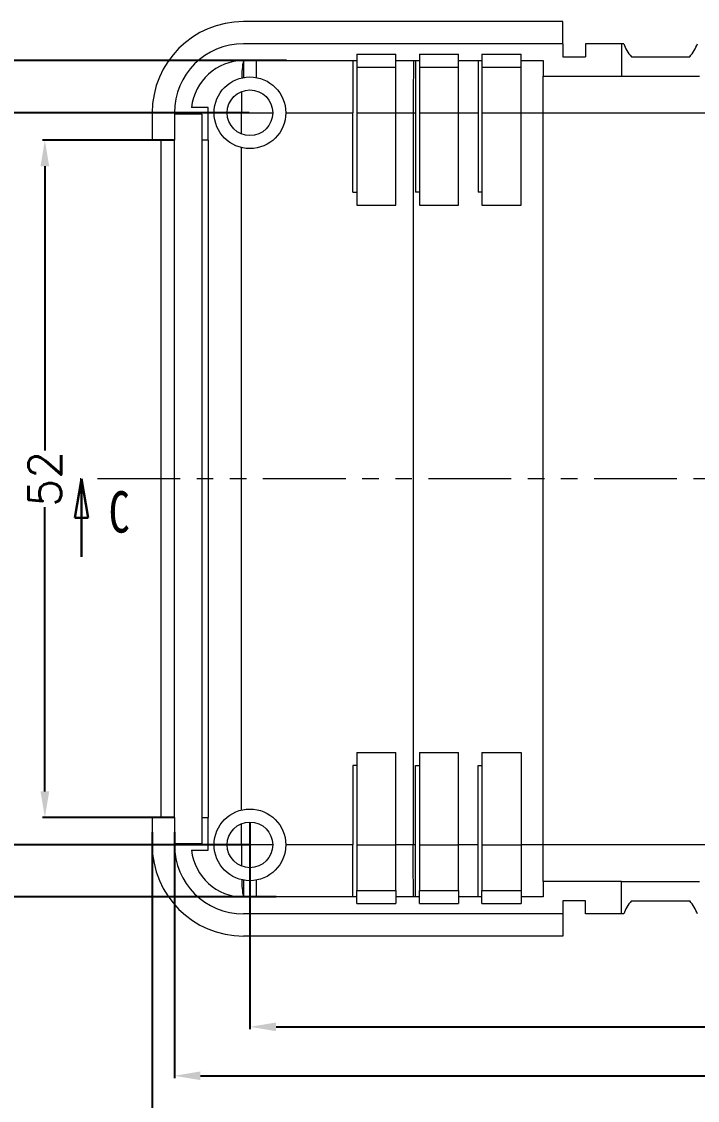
# Model space of a CAD drawing. Header units: inches. Extents: x 1958 to 3526, y 519 to 822.
# Drawn here: x 2048.8 to 2100.6, y 659.7 to 742.5 of the extents above; entities that cross this region are included whole.
import ezdxf

# ---------------------------------------------------------------- set-up
doc = ezdxf.new("R2010")
doc.units = ezdxf.units.IN
doc.linetypes.add('PHANTOM', pattern=[12.7, 6.35, -1.27, 1.27, -1.27, 1.27, -1.27])
doc.styles.add('SLDTEXTSTYLE0', font='TXT', dxfattribs={"width": 0.75})
doc.styles.get("Standard").update_dxf_attribs({"font": 'txt', "bigfont": 'gbcbig.shx'})
doc.dimstyles.new('2.5', dxfattribs={"dimtxt": 2.5, "dimasz": 2, "dimexe": 0.18, "dimexo": 0.0625, "dimgap": 0.09, "dimtad": 0, "dimzin": 12, "dimdsep": 46, "dimtxsty": 'Standard', "dimcen": 2, "dimclrd": 3, "dimclre": 3, "dimadec": 0, "dimazin": 0, "dimtfac": 1, "dimtofl": 0, "dimtmove": 0, "dimatfit": 3, "dimfxl": 1, "dimtolj": 1, "dimtzin": 0, "dimarcsym": 0})

# ---------------------------------------------------------------- blocks, each defined once
blk = doc.blocks.new('_CLOSED')
at = {"color": 0, "linetype": 'ByBlock', "lineweight": -2}
for p, q in [((-1, 0.166667), (0, 0)), ((-1, 0.166667), (-1, -0.166667)), ((0, 0), (-1, -0.166667)), ((0, 0), (-1, 0))]:
    blk.add_line(p, q, dxfattribs=at)
blk = doc.blocks.new('*D194')
at = {"color": 3, "lineweight": -2}
for p, q in [((2066.209, 735.538), (2044.97, 735.538)), ((2045.15, 733.538), (2045.15, 711.278)), ((2045.15, 681.338), (2045.15, 703.598)), ((2066.209, 679.338), (2044.97, 679.338))]:
    blk.add_line(p, q, dxfattribs=at)
at = {"color": 3}
for points in [[(2044.817, 733.538), (2045.483, 733.538), (2045.15, 735.538)], [(2044.817, 681.338), (2045.483, 681.338), (2045.15, 679.338)]]:
    blk.add_solid(points, dxfattribs=at)
at = {"layer": 'Defpoints', "color": 0}
for p in [(2045.15, 735.538), (2066.272, 735.538), (2066.272, 679.338)]:
    blk.add_point(p, dxfattribs=at)
at = {"color": 0, "insert": (2045.15, 707.438), "char_height": 2.5, "attachment_point": 5, "rotation": 90}
blk.add_mtext('\\A1;56.2', dxfattribs=at)
blk = doc.blocks.new('*D198')
at = {"color": 3, "lineweight": -2}
for p, q in [((2069.068, 739.538), (2040.015, 739.538)), ((2040.195, 737.538), (2040.195, 710.19)), ((2040.195, 677.338), (2040.195, 702.51)), ((2068.295, 675.338), (2040.015, 675.338))]:
    blk.add_line(p, q, dxfattribs=at)
at = {"color": 3}
for points in [[(2039.862, 737.538), (2040.528, 737.538), (2040.195, 739.538)], [(2039.862, 677.338), (2040.528, 677.338), (2040.195, 675.338)]]:
    blk.add_solid(points, dxfattribs=at)
at = {"layer": 'Defpoints', "color": 0}
for p in [(2040.195, 739.538), (2069.13, 739.538), (2068.357, 675.338)]:
    blk.add_point(p, dxfattribs=at)
at = {"color": 0, "insert": (2040.195, 706.35), "char_height": 2.5, "attachment_point": 5, "rotation": 90}
blk.add_mtext('\\A1;64.2', dxfattribs=at)
blk = doc.blocks.new('*D199')
at = {"color": 3, "lineweight": -2}
for p, q in [((2060.409, 733.438), (2050.357, 733.438)), ((2050.537, 731.438), (2050.537, 709.611)), ((2050.537, 683.438), (2050.537, 705.265)), ((2060.409, 681.438), (2050.357, 681.438))]:
    blk.add_line(p, q, dxfattribs=at)
at = {"color": 3}
for points in [[(2050.204, 731.438), (2050.87, 731.438), (2050.537, 733.438)], [(2050.204, 683.438), (2050.87, 683.438), (2050.537, 681.438)]]:
    blk.add_solid(points, dxfattribs=at)
at = {"layer": 'Defpoints', "color": 0}
for p in [(2050.537, 733.438), (2060.472, 733.438), (2060.472, 681.438)]:
    blk.add_point(p, dxfattribs=at)
at = {"color": 0, "insert": (2050.537, 707.438), "char_height": 2.5, "attachment_point": 5, "rotation": 90}
blk.add_mtext('\\A1;52', dxfattribs=at)
blk = doc.blocks.new('*D200')
at = {"color": 3, "lineweight": -2}
for p, q in [((2169.272, 683.275), (2169.272, 656.626)), ((2058.772, 680.325), (2058.772, 656.626)), ((2060.772, 656.806), (2109.973, 656.806)), ((2167.272, 656.806), (2118.07, 656.806))]:
    blk.add_line(p, q, dxfattribs=at)
at = {"color": 3}
for points in [[(2060.772, 657.139), (2060.772, 656.473), (2058.772, 656.806)], [(2167.272, 657.139), (2167.272, 656.473), (2169.272, 656.806)]]:
    blk.add_solid(points, dxfattribs=at)
at = {"layer": 'Defpoints', "color": 0}
for p in [(2169.272, 683.338), (2058.772, 680.388), (2169.272, 656.806)]:
    blk.add_point(p, dxfattribs=at)
at = {"color": 0, "insert": (2114.022, 656.806), "char_height": 2.5, "attachment_point": 5}
blk.add_mtext('\\A1;110.5', dxfattribs=at)
blk = doc.blocks.new('*D201')
at = {"color": 3, "lineweight": -2}
for p, q in [((2167.572, 683.275), (2167.572, 661.433)), ((2060.472, 680.325), (2060.472, 661.433)), ((2062.472, 661.613), (2109.973, 661.613)), ((2165.572, 661.613), (2118.07, 661.613))]:
    blk.add_line(p, q, dxfattribs=at)
at = {"color": 3}
for points in [[(2062.472, 661.947), (2062.472, 661.28), (2060.472, 661.613)], [(2165.572, 661.947), (2165.572, 661.28), (2167.572, 661.613)]]:
    blk.add_solid(points, dxfattribs=at)
at = {"layer": 'Defpoints', "color": 0}
for p in [(2167.572, 683.338), (2060.472, 680.388), (2167.572, 661.613)]:
    blk.add_point(p, dxfattribs=at)
at = {"color": 0, "insert": (2114.022, 661.613), "char_height": 2.5, "attachment_point": 5}
blk.add_mtext('\\A1;107.1', dxfattribs=at)
blk = doc.blocks.new('*D202')
at = {"color": 3, "lineweight": -2}
for p, q in [((2159.272, 707.375), (2159.272, 665.189)), ((2066.272, 681.025), (2066.272, 665.189)), ((2068.272, 665.369), (2110.598, 665.369)), ((2157.272, 665.369), (2114.945, 665.369))]:
    blk.add_line(p, q, dxfattribs=at)
at = {"color": 3}
for points in [[(2068.272, 665.703), (2068.272, 665.036), (2066.272, 665.369)], [(2157.272, 665.703), (2157.272, 665.036), (2159.272, 665.369)]]:
    blk.add_solid(points, dxfattribs=at)
at = {"layer": 'Defpoints', "color": 0}
for p in [(2159.272, 707.438), (2066.272, 681.088), (2159.272, 665.369)]:
    blk.add_point(p, dxfattribs=at)
at = {"color": 0, "insert": (2112.772, 665.369), "char_height": 2.5, "attachment_point": 5}
blk.add_mtext('\\A1;93', dxfattribs=at)

msp = doc.modelspace()

# ---------------------------------------------------------------- linework, layer by layer
at = {"color": 7, "linetype": 'Continuous', "lineweight": 15}
for p, q in [((2090.272, 742.538), (2065.772, 742.538)), ((2090.272, 740.838), (2090.272, 742.538)), ((2090.272, 740.838), (2065.772, 740.838)), ((2090.272, 740.838), (2090.272, 739.838)), ((2092.022, 740.838), (2092.022, 739.838)), ((2094.772, 740.838), (2092.022, 740.838)), ((2094.772, 740.838), (2094.772, 738.338)), ((2094.943, 740.838), (2094.772, 740.838)), ((2074.472, 740.038), (2077.472, 740.038)), ((2074.472, 740.038), (2074.472, 739.038)), ((2077.472, 739.038), (2077.472, 740.038)), ((2079.272, 740.038), (2082.272, 740.038)), ((2079.272, 740.038), (2079.272, 739.038)), ((2082.272, 739.038), (2082.272, 740.038)), ((2084.072, 740.038), (2087.072, 740.038)), ((2084.072, 740.038), (2084.072, 739.038)), ((2087.072, 739.038), (2087.072, 740.038)), ((2090.272, 739.838), (2092.022, 739.838)), ((2095.536, 739.838), (2100.008, 739.838)), ((2065.772, 739.538), (2065.772, 738.242)), ((2066.772, 739.538), (2074.472, 739.538)), ((2066.772, 738.242), (2066.772, 739.538)), ((2074.472, 739.038), (2077.472, 739.038)), ((2074.472, 739.038), (2074.472, 735.538)), ((2077.472, 739.538), (2079.272, 739.538)), ((2077.472, 735.538), (2077.472, 739.038)), ((2078.972, 739.538), (2078.972, 735.538)), ((2079.272, 739.038), (2082.272, 739.038)), ((2079.272, 739.038), (2079.272, 735.538)), ((2082.272, 739.538), (2084.072, 739.538)), ((2082.272, 735.538), (2082.272, 739.038)), ((2083.772, 739.538), (2083.772, 735.538)), ((2084.072, 739.038), (2087.072, 739.038)), ((2084.072, 739.038), (2084.072, 735.538)), ((2087.072, 739.538), (2088.772, 739.538)), ((2087.072, 735.538), (2087.072, 739.038)), ((2088.772, 739.538), (2088.772, 738.338)), ((2088.772, 738.338), (2094.772, 738.338)), ((2088.772, 735.538), (2088.772, 738.338)), ((2094.772, 738.338), (2100.772, 738.338)), ((2058.772, 735.538), (2058.772, 733.438)), ((2060.472, 735.538), (2060.472, 733.438)), ((2062.572, 735.438), (2060.472, 735.438)), ((2063.072, 735.938), (2061.792, 735.938)), ((2062.572, 735.438), (2062.572, 733.438)), ((2063.072, 733.438), (2063.072, 735.938)), ((2063.522, 735.538), (2063.072, 735.538)), ((2065.614, 735.538), (2064.522, 735.538)), ((2065.614, 735.538), (2068.022, 735.538)), ((2065.614, 733.916), (2065.614, 735.538)), ((2069.022, 735.538), (2074.172, 735.538)), ((2074.172, 729.438), (2074.172, 735.538)), ((2074.472, 735.538), (2077.472, 735.538)), ((2074.472, 735.538), (2074.472, 728.438)), ((2077.472, 735.538), (2078.795, 735.538)), ((2077.472, 728.438), (2077.472, 735.538)), ((2078.795, 735.538), (2078.972, 735.538)), ((2078.795, 735.538), (2078.795, 679.338)), ((2078.972, 735.538), (2078.972, 729.438)), ((2079.272, 735.538), (2082.272, 735.538)), ((2079.272, 735.538), (2079.272, 728.438)), ((2082.272, 735.538), (2083.772, 735.538)), ((2082.272, 728.438), (2082.272, 735.538)), ((2083.772, 735.538), (2083.772, 729.438)), ((2084.072, 735.538), (2087.072, 735.538)), ((2084.072, 735.538), (2084.072, 728.438)), ((2087.072, 735.538), (2088.772, 735.538)), ((2087.072, 728.438), (2087.072, 735.538)), ((2088.772, 735.538), (2106.772, 735.538)), ((2088.772, 679.338), (2088.772, 735.538)), ((2060.472, 733.438), (2058.772, 733.438)), ((2059.472, 681.438), (2059.472, 733.438)), ((2060.472, 681.438), (2060.472, 733.438)), ((2063.072, 733.438), (2062.572, 733.438)), ((2062.572, 733.438), (2062.572, 681.438)), ((2063.072, 733.438), (2063.072, 681.438)), ((2065.614, 682.008), (2065.614, 732.868)), ((2074.172, 729.438), (2074.472, 729.438)), ((2079.272, 729.438), (2078.972, 729.438)), ((2084.072, 729.438), (2083.772, 729.438)), ((2074.472, 728.438), (2077.472, 728.438)), ((2079.272, 728.438), (2082.272, 728.438)), ((2084.072, 728.438), (2087.072, 728.438)), ((2074.472, 686.438), (2077.472, 686.438)), ((2074.472, 686.438), (2074.472, 679.338)), ((2077.472, 679.338), (2077.472, 686.438)), ((2079.272, 686.438), (2082.272, 686.438)), ((2079.272, 686.438), (2079.272, 679.338)), ((2082.272, 679.338), (2082.272, 686.438)), ((2084.072, 686.438), (2087.072, 686.438)), ((2084.072, 686.438), (2084.072, 679.338)), ((2087.072, 686.438), (2087.072, 679.338)), ((2074.472, 685.438), (2074.172, 685.438)), ((2074.172, 685.438), (2074.172, 679.338)), ((2078.972, 685.438), (2079.272, 685.438)), ((2078.972, 679.338), (2078.972, 685.438)), ((2083.772, 685.438), (2084.072, 685.438)), ((2083.772, 679.338), (2083.772, 685.438)), ((2058.772, 681.438), (2058.772, 679.338)), ((2058.772, 681.438), (2060.472, 681.438)), ((2060.472, 681.438), (2060.472, 679.338)), ((2062.572, 681.438), (2062.572, 679.438)), ((2062.572, 681.438), (2063.072, 681.438)), ((2063.072, 678.938), (2063.072, 681.438)), ((2065.614, 679.338), (2065.614, 680.959)), ((2060.472, 679.438), (2062.572, 679.438)), ((2063.522, 679.338), (2063.072, 679.338)), ((2065.614, 679.338), (2064.522, 679.338)), ((2068.022, 679.338), (2065.614, 679.338)), ((2074.172, 679.338), (2069.022, 679.338)), ((2074.472, 679.338), (2077.472, 679.338)), ((2074.472, 679.338), (2074.472, 675.838)), ((2078.795, 679.338), (2077.472, 679.338)), ((2077.472, 675.838), (2077.472, 679.338)), ((2078.972, 679.338), (2078.795, 679.338)), ((2078.972, 675.338), (2078.972, 679.338)), ((2079.272, 679.338), (2082.272, 679.338)), ((2079.272, 679.338), (2079.272, 675.838)), ((2082.272, 675.838), (2082.272, 679.338)), ((2083.772, 679.338), (2082.272, 679.338)), ((2083.772, 675.338), (2083.772, 679.338)), ((2084.072, 679.338), (2087.072, 679.338)), ((2084.072, 679.338), (2084.072, 675.838)), ((2087.072, 679.338), (2087.072, 675.838)), ((2088.772, 679.338), (2087.072, 679.338)), ((2106.772, 679.338), (2088.772, 679.338)), ((2088.772, 676.538), (2088.772, 679.338)), ((2061.792, 678.938), (2063.072, 678.938)), ((2065.772, 676.634), (2065.772, 675.338)), ((2066.772, 675.338), (2066.772, 676.634)), ((2074.472, 674.838), (2074.472, 675.838)), ((2074.472, 675.838), (2077.472, 675.838)), ((2077.472, 675.838), (2077.472, 674.838)), ((2079.272, 674.838), (2079.272, 675.838)), ((2079.272, 675.838), (2082.272, 675.838)), ((2082.272, 675.838), (2082.272, 674.838)), ((2084.072, 674.838), (2084.072, 675.838)), ((2084.072, 675.838), (2087.072, 675.838)), ((2087.072, 675.838), (2087.072, 674.838)), ((2094.772, 676.538), (2088.772, 676.538)), ((2088.772, 676.538), (2088.772, 675.338)), ((2094.772, 674.038), (2094.772, 676.538)), ((2094.772, 676.538), (2100.772, 676.538)), ((2074.472, 675.338), (2066.772, 675.338)), ((2079.272, 675.338), (2077.472, 675.338)), ((2084.072, 675.338), (2082.272, 675.338)), ((2088.772, 675.338), (2087.072, 675.338)), ((2092.022, 675.038), (2090.272, 675.038)), ((2090.272, 675.038), (2090.272, 674.038)), ((2092.022, 674.038), (2092.022, 675.038)), ((2095.536, 675.038), (2100.008, 675.038)), ((2074.472, 674.838), (2077.472, 674.838)), ((2079.272, 674.838), (2082.272, 674.838)), ((2084.072, 674.838), (2087.072, 674.838)), ((2090.272, 674.038), (2065.772, 674.038)), ((2090.272, 674.038), (2090.272, 672.338)), ((2094.772, 674.038), (2092.022, 674.038)), ((2094.943, 674.038), (2094.772, 674.038)), ((2090.272, 672.338), (2065.772, 672.338))]:
    msp.add_line(p, q, dxfattribs=at)
at = {"color": 1, "linetype": 'PHANTOM', "lineweight": 15}
msp.add_line((2175.221, 707.438), (2053.242, 707.438), dxfattribs=at)
at = {"color": 7, "linetype": 'Continuous', "lineweight": 30}
msp.add_line((2053.348, 701.438), (2053.348, 707.438), dxfattribs=at)
at = {"color": 7, "linetype": 'Continuous', "lineweight": 15}
for centre, radius in [((2066.272, 735.538), 2.75), ((2066.272, 735.538), 1.75), ((2066.272, 679.338), 2.75), ((2066.272, 679.338), 1.75)]:
    msp.add_circle(centre, radius, dxfattribs=at)
for centre, radius, start, end in [((2065.772, 735.538), 7, 90, 180), ((2065.772, 735.538), 5.3, 90, 180), ((2097.772, 741.838), 3, 199.47122, 221.81031), ((2097.772, 741.838), 3, 318.18969, 340.52878), ((2065.772, 735.538), 4, 90, 174.26083), ((2070.979, 738.41), 5.328, 167.77772, 182.06714), ((2159.146, 735.566), 93.533, 179.02059, 180.01733), ((2065.772, 679.338), 7, 180, 270), ((2065.772, 679.338), 5.3, 180, 270), ((2159.146, 679.31), 93.533, 179.98267, 180.97941), ((2065.772, 679.338), 4, 185.73917, 270), ((2070.979, 676.466), 5.328, 177.93286, 192.22228), ((2097.772, 673.038), 3, 138.18969, 160.52878), ((2097.772, 673.038), 3, 19.47122, 41.81031)]:
    msp.add_arc(centre, radius, start, end, dxfattribs=at)
for points, knots in [([(2074.172, 739.538), (2074.172, 739.538), (2074.172, 739.512), (2074.172, 739.409), (2074.172, 739.334), (2074.172, 739.133), (2074.172, 739.008), (2074.172, 738.719), (2074.172, 738.552), (2074.172, 738.179), (2074.172, 737.978), (2074.172, 737.544), (2074.172, 737.309), (2074.172, 736.826), (2074.172, 736.577), (2074.172, 736.063), (2074.172, 735.799), (2074.172, 735.538)], [0, 0, 0, 0, 0.125, 0.125, 0.25, 0.25, 0.375, 0.375, 0.5, 0.5, 0.625, 0.625, 0.75, 0.75, 0.875, 0.875, 1, 1, 1, 1]), ([(2078.838, 739.538), (2078.837, 739.538), (2078.835, 739.531), (2078.832, 739.506), (2078.831, 739.487), (2078.827, 739.411), (2078.824, 739.334), (2078.819, 739.133), (2078.817, 739.01), (2078.812, 738.721), (2078.81, 738.552), (2078.806, 738.181), (2078.804, 737.975), (2078.801, 737.54), (2078.8, 737.311), (2078.798, 736.827), (2078.797, 736.573), (2078.796, 736.062), (2078.795, 735.802), (2078.795, 735.538)], [0, 0, 0, 0, 0.0625, 0.0625, 0.125, 0.125, 0.25, 0.25, 0.375, 0.375, 0.5, 0.5, 0.625, 0.625, 0.75, 0.75, 0.875, 0.875, 1, 1, 1, 1]), ([(2074.172, 675.338), (2074.172, 675.338), (2074.172, 675.364), (2074.172, 675.466), (2074.172, 675.542), (2074.172, 675.743), (2074.172, 675.868), (2074.172, 676.157), (2074.172, 676.324), (2074.172, 676.696), (2074.172, 676.898), (2074.172, 677.332), (2074.172, 677.566), (2074.172, 678.05), (2074.172, 678.299), (2074.172, 678.813), (2074.172, 679.077), (2074.172, 679.338)], [0, 0, 0, 0, 0.125, 0.125, 0.25, 0.25, 0.375, 0.375, 0.5, 0.5, 0.625, 0.625, 0.75, 0.75, 0.875, 0.875, 1, 1, 1, 1]), ([(2078.838, 675.338), (2078.837, 675.338), (2078.835, 675.344), (2078.832, 675.37), (2078.831, 675.389), (2078.827, 675.465), (2078.824, 675.542), (2078.819, 675.743), (2078.817, 675.865), (2078.812, 676.155), (2078.81, 676.323), (2078.806, 676.695), (2078.804, 676.901), (2078.801, 677.335), (2078.8, 677.565), (2078.798, 678.049), (2078.797, 678.303), (2078.796, 678.814), (2078.795, 679.074), (2078.795, 679.338)], [0, 0, 0, 0, 0.0625, 0.0625, 0.125, 0.125, 0.25, 0.25, 0.375, 0.375, 0.5, 0.5, 0.625, 0.625, 0.75, 0.75, 0.875, 0.875, 1, 1, 1, 1])]:
    msp.add_open_spline(points, degree=3, knots=knots, dxfattribs=at)

# ---------------------------------------------------------------- block references
at = {"color": 7, "linetype": 'Continuous', "lineweight": 30, "xscale": 3, "yscale": 3, "zscale": 0.5, "rotation": 90}
msp.add_blockref('_CLOSED', (2053.348, 707.438), dxfattribs=at)

# ---------------------------------------------------------------- texts
at = {"color": 7, "linetype": 'Continuous', "insert": (2055.433, 706.484), "char_height": 3.175, "attachment_point": 1, "style": 'SLDTEXTSTYLE0'}
msp.add_mtext('C', dxfattribs=at)

# ---------------------------------------------------------------- dimensions: what is measured, and where the dimension line sits
for base, p1, p2, picture, middle in [((2040.195, 739.538), (2068.357, 675.338), (2069.13, 739.538), '*D198', (2040.195, 706.35)), ((2045.15, 735.538), (2066.272, 679.338), (2066.272, 735.538), '*D194', (2045.15, 707.438)), ((2050.537, 733.438), (2060.472, 681.438), (2060.472, 733.438), '*D199', (2050.537, 707.438))]:
    dim = msp.add_linear_dim(base=base, p1=p1, p2=p2, angle=90, dimstyle='2.5')
    dim.commit()
    dim.dimension.update_dxf_attribs({"geometry": picture, "text_midpoint": middle, "dimtype": 160})
for base, p1, p2, picture, middle in [((2159.272, 665.369), (2066.272, 681.088), (2159.272, 707.438), '*D202', (2112.772, 665.369)), ((2169.272, 656.806), (2058.772, 680.388), (2169.272, 683.338), '*D200', (2114.022, 656.806)), ((2167.572, 661.613), (2060.472, 680.388), (2167.572, 683.338), '*D201', (2114.022, 661.613))]:
    dim = msp.add_linear_dim(base=base, p1=p1, p2=p2, dimstyle='2.5')
    dim.commit()
    dim.dimension.update_dxf_attribs({"geometry": picture, "text_midpoint": middle})

doc.saveas('drawing.dxf')
